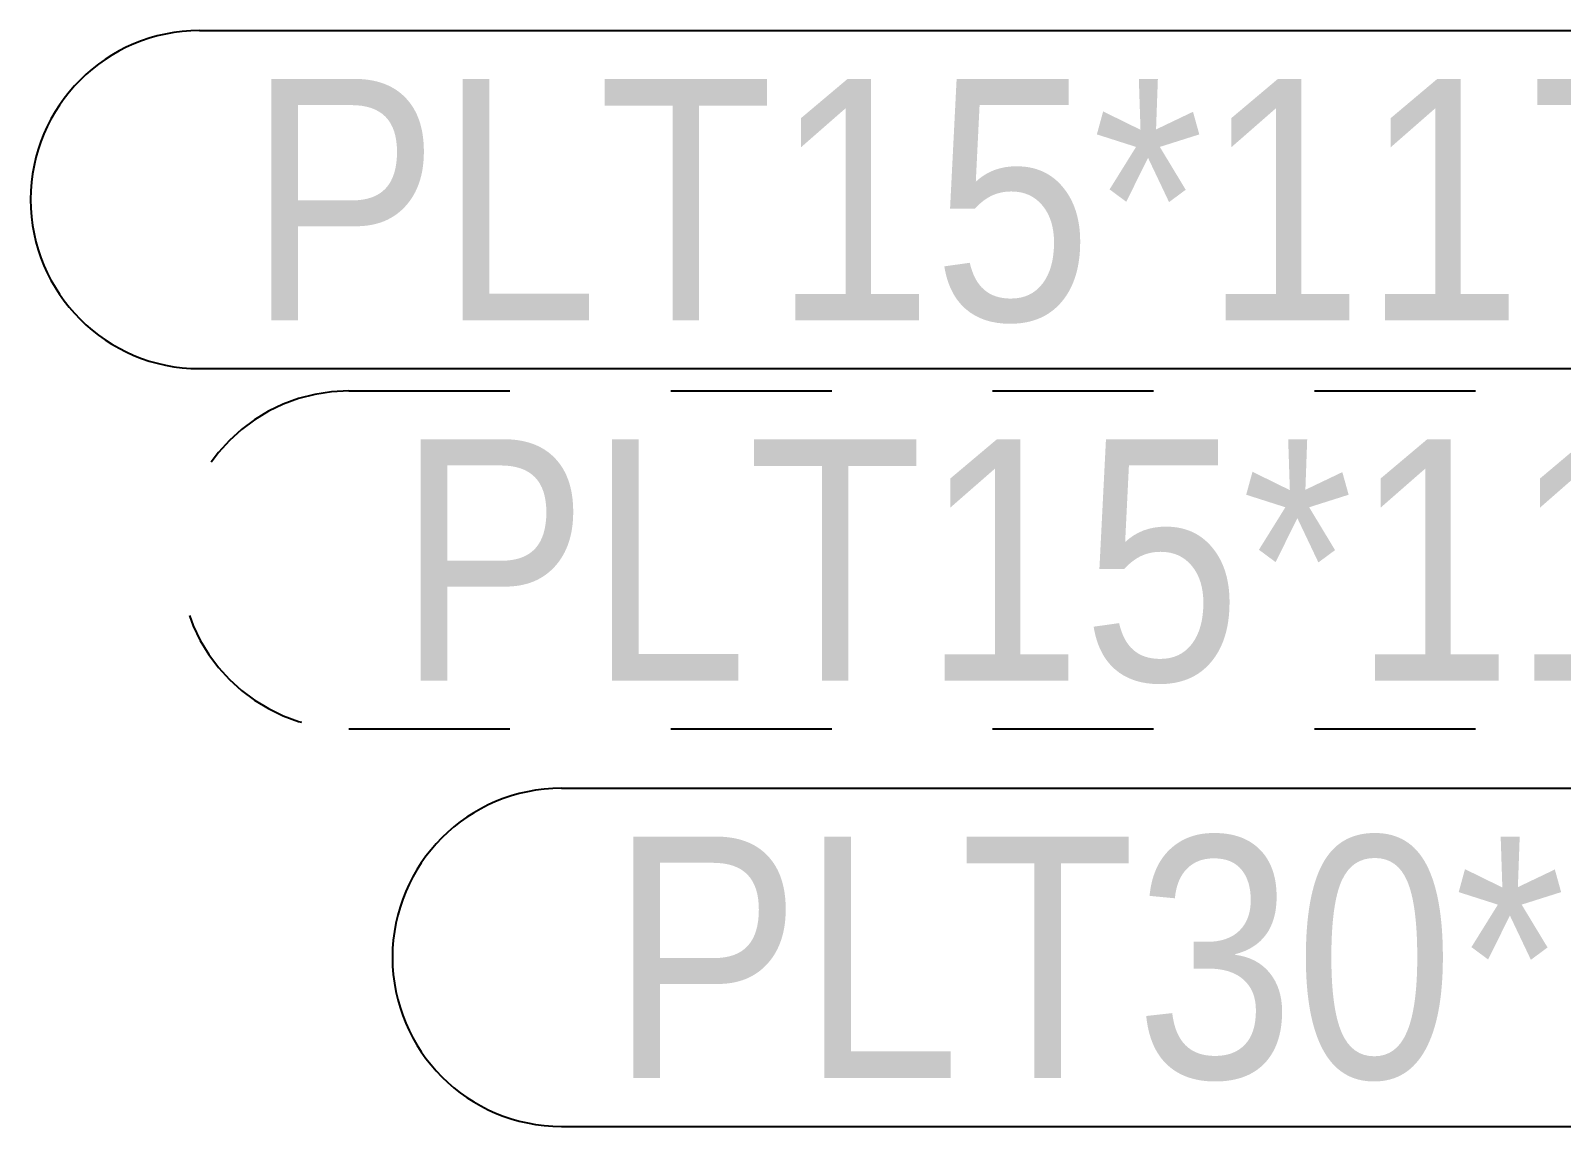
# Model space of a CAD drawing. Header units: millimetres. Extents: x 150000 to 150841, y 150000 to 150594.
# Drawn here: x 150153.28 to 150172.31, y 150441.16 to 150454.78 of the extents above; entities that cross this region are included whole.
import ezdxf

# ---------------------------------------------------------------- set-up
doc = ezdxf.new("R2010")
doc.units = ezdxf.units.MM
doc.linetypes.add('XKITLINE00', pattern=[0])
doc.linetypes.add('XKITLINE02', pattern=[4, 2, -2])
doc.styles.add('ARIAL', font='arial.ttf')

msp = doc.modelspace()

# ---------------------------------------------------------------- linework, layer by layer
at = {"color": 7, "linetype": 'XKITLINE00'}
for p, q in [((150155.382, 150454.779), (150179.939, 150454.779)), ((150155.382, 150450.579), (150179.939, 150450.579)), ((150159.879, 150445.365), (150184.436, 150445.365)), ((150159.879, 150441.165), (150184.436, 150441.165))]:
    msp.add_line(p, q, dxfattribs=at)
at = {"color": 7, "linetype": 'XKITLINE02'}
for p, q in [((150157.238, 150450.302), (150181.795, 150450.302)), ((150157.238, 150446.102), (150181.795, 150446.102))]:
    msp.add_line(p, q, dxfattribs=at)
at = {"color": 7, "linetype": 'XKITLINE00'}
for centre in [(150155.382, 150452.679), (150159.879, 150443.265)]:
    msp.add_arc(centre, 2.1, 90, 270, dxfattribs=at)
at = {"color": 7, "linetype": 'XKITLINE02'}
msp.add_arc((150157.238, 150448.202), 2.1, 90, 270, dxfattribs=at)

# ---------------------------------------------------------------- texts
at = {"color": 3, "style": 'ARIAL', "width": 0.85}
for s, p in [('PLT15*117.6', (150155.982, 150451.179)), ('PLT15*117.6', (150157.838, 150446.702)), ('PLT30*247.4', (150160.479, 150441.765))]:
    msp.add_text(s, height=3, dxfattribs=at).set_placement(p)

doc.saveas('drawing.dxf')
